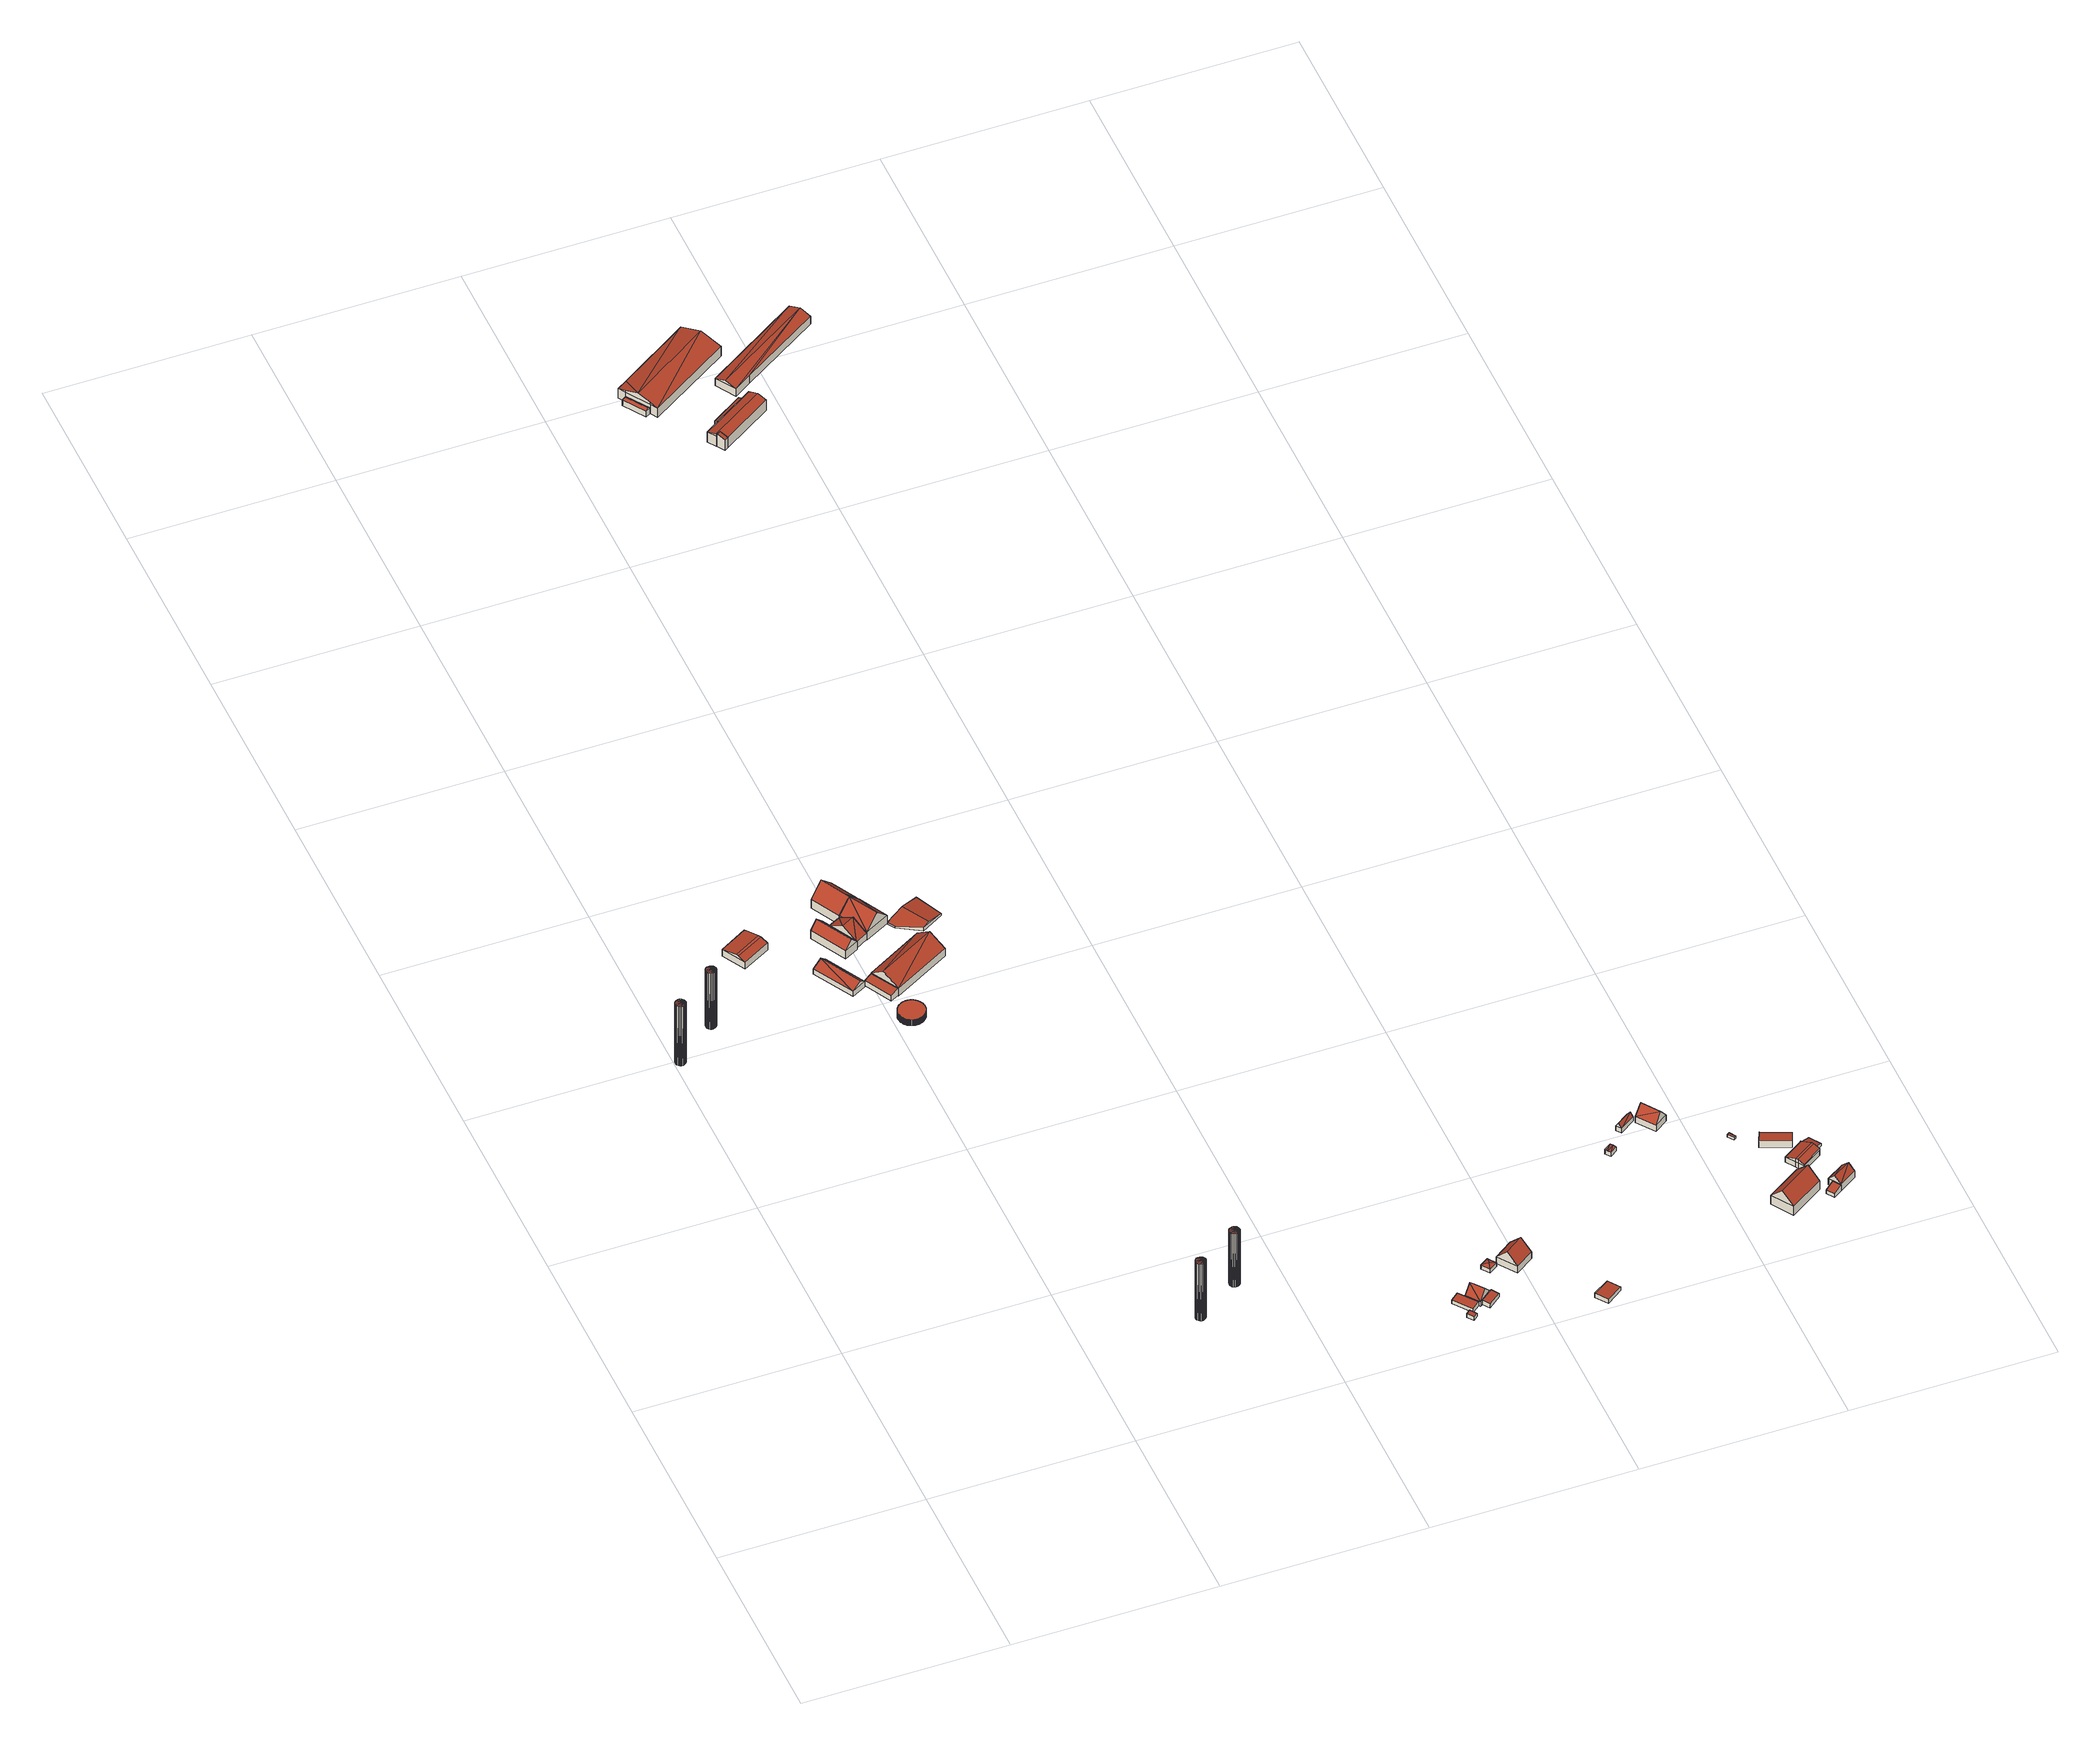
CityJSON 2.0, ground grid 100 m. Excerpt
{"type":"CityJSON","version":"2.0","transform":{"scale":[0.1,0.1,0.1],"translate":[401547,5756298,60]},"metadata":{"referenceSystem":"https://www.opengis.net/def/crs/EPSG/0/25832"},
"CityObjects":{
"building1":{"type":"Building","attributes":{"Geometrietyp2DReferenz":"1000","Gemeindeschluessel":"05515000","function":"51002_1251","roofType":"9999","measuredHeight":36.39},"geometry":[{"type":"Solid","lod":"2","boundaries":[[[[0,1,2]],[[1,3,2]],[[4,5,0]],[[5,1,0]],[[6,7,4]],[[7,5,4]],[[8,9,6]],[[9,7,6]],[[10,11,8]],[[11,9,8]],[[12,13,10]],[[13,11,10]],[[14,15,12]],[[15,13,12]],[[16,17,14]],[[17,15,14]],[[18,19,16]],[[19,17,16]],[[20,21,18]],[[21,19,18]],[[22,23,20]],[[23,21,20]],[[24,25,22]],[[25,23,22]],[[26,27,24]],[[27,25,24]],[[28,29,26]],[[29,27,26]],[[30,31,28]],[[31,29,28]],[[32,33,30]],[[33,31,30]],[[34,35,32]],[[35,33,32]],[[36,37,34]],[[37,35,34]],[[38,39,36]],[[39,37,36]],[[2,3,38]],[[3,39,38]],[[3,1,39]],[[1,5,39]],[[5,7,39]],[[7,9,39]],[[9,11,39]],[[11,13,39]],[[13,15,39]],[[15,17,39]],[[17,19,39]],[[19,21,39]],[[21,23,39]],[[23,25,39]],[[25,27,39]],[[27,29,39]],[[29,31,39]],[[31,33,39]],[[33,35,39]],[[35,37,39]],[[0,2,4]],[[2,38,4]],[[38,36,4]],[[36,34,4]],[[34,32,4]],[[32,30,4]],[[30,28,4]],[[28,26,4]],[[26,24,4]],[[24,22,4]],[[22,20,4]],[[20,18,4]],[[18,16,4]],[[16,14,4]],[[14,12,4]],[[12,10,4]],[[10,8,4]],[[8,6,4]]]],"semantics":{"surfaces":[{"type":"WallSurface"},{"type":"GroundSurface"},{"type":"RoofSurface"}],"values":[[0,0,0,0,0,0,0,0,0,0,0,0,0,0,0,0,0,0,0,0,0,0,0,0,0,0,0,0,0,0,0,0,0,0,0,0,0,0,0,0,1,1,1,1,1,1,1,1,1,1,1,1,1,1,1,1,1,1,2,2,2,2,2,2,2,2,2,2,2,2,2,2,2,2,2,2]]}}]},
"building2":{"type":"Building","attributes":{"Geometrietyp2DReferenz":"1000","Gemeindeschluessel":"05515000","function":"51002_1251","roofType":"9999","measuredHeight":34.42},"geometry":[{"type":"Solid","lod":"2","boundaries":[[[[40,41,42]],[[41,43,42]],[[44,45,40]],[[45,41,40]],[[46,47,44]],[[47,45,44]],[[48,49,46]],[[49,47,46]],[[50,51,48]],[[51,49,48]],[[52,53,50]],[[53,51,50]],[[54,55,52]],[[55,53,52]],[[56,57,54]],[[57,55,54]],[[58,59,56]],[[59,57,56]],[[60,61,58]],[[61,59,58]],[[62,63,60]],[[63,61,60]],[[64,65,62]],[[65,63,62]],[[66,67,64]],[[67,65,64]],[[68,69,66]],[[69,67,66]],[[70,71,68]],[[71,69,68]],[[72,73,70]],[[73,71,70]],[[74,75,72]],[[75,73,72]],[[76,77,74]],[[77,75,74]],[[78,79,76]],[[79,77,76]],[[42,43,78]],[[43,79,78]],[[43,41,79]],[[41,45,79]],[[45,47,79]],[[47,49,79]],[[49,51,79]],[[51,53,79]],[[53,55,79]],[[55,57,79]],[[57,59,79]],[[59,61,79]],[[61,63,79]],[[63,65,79]],[[65,67,79]],[[67,69,79]],[[69,71,79]],[[71,73,79]],[[73,75,79]],[[75,77,79]],[[40,42,44]],[[42,78,44]],[[78,76,44]],[[76,74,44]],[[74,72,44]],[[72,70,44]],[[70,68,44]],[[68,66,44]],[[66,64,44]],[[64,62,44]],[[62,60,44]],[[60,58,44]],[[58,56,44]],[[56,54,44]],[[54,52,44]],[[52,50,44]],[[50,48,44]],[[48,46,44]]]],"semantics":{"surfaces":[{"type":"WallSurface"},{"type":"GroundSurface"},{"type":"RoofSurface"}],"values":[[0,0,0,0,0,0,0,0,0,0,0,0,0,0,0,0,0,0,0,0,0,0,0,0,0,0,0,0,0,0,0,0,0,0,0,0,0,0,0,0,1,1,1,1,1,1,1,1,1,1,1,1,1,1,1,1,1,1,2,2,2,2,2,2,2,2,2,2,2,2,2,2,2,2,2,2]]}}]},
"building3":{"type":"Building","attributes":{"Gemeindeschluessel":"05515000","Geometrietyp2DReferenz":"3000","function":"31001_2700","roofType":"9999","measuredHeight":5.75},"geometry":[{"type":"Solid","lod":"2","boundaries":[[[[80,81,82,83]],[[84,85,81,80]],[[86,87,85,84]],[[83,82,87,86]],[[83,88,89,80]],[[80,89,90,84]],[[84,90,91,86]],[[86,91,88,83]],[[89,88,91,90]],[[81,85,87,82]]]],"semantics":{"surfaces":[{"type":"WallSurface"},{"type":"RoofSurface"},{"type":"GroundSurface"}],"values":[[0,0,0,0,1,0,1,0,1,2]]}}]},
"building4":{"type":"Building","attributes":{"Geometrietyp2DReferenz":"1000","Gemeindeschluessel":"05515000","function":"51002_1251","roofType":"9999","measuredHeight":34.73},"geometry":[{"type":"Solid","lod":"2","boundaries":[[[[92,93,94]],[[93,95,94]],[[96,97,92]],[[97,93,92]],[[98,99,96]],[[99,97,96]],[[100,101,98]],[[101,99,98]],[[102,103,100]],[[103,101,100]],[[104,105,102]],[[105,103,102]],[[106,107,104]],[[107,105,104]],[[108,109,106]],[[109,107,106]],[[110,111,108]],[[111,109,108]],[[112,113,110]],[[113,111,110]],[[114,115,112]],[[115,113,112]],[[116,117,114]],[[117,115,114]],[[118,119,116]],[[119,117,116]],[[120,121,118]],[[121,119,118]],[[122,123,120]],[[123,121,120]],[[124,125,122]],[[125,123,122]],[[126,127,124]],[[127,125,124]],[[128,129,126]],[[129,127,126]],[[130,131,128]],[[131,129,128]],[[94,95,130]],[[95,131,130]],[[95,93,131]],[[93,97,131]],[[97,99,131]],[[99,101,131]],[[101,103,131]],[[103,105,131]],[[105,107,131]],[[107,109,131]],[[109,111,131]],[[111,113,131]],[[113,115,131]],[[115,117,131]],[[117,119,131]],[[119,121,131]],[[121,123,131]],[[123,125,131]],[[125,127,131]],[[127,129,131]],[[92,94,96]],[[94,130,96]],[[130,128,96]],[[128,126,96]],[[126,124,96]],[[124,122,96]],[[122,120,96]],[[120,118,96]],[[118,116,96]],[[116,114,96]],[[114,112,96]],[[112,110,96]],[[110,108,96]],[[108,106,96]],[[106,104,96]],[[104,102,96]],[[102,100,96]],[[100,98,96]]]],"semantics":{"surfaces":[{"type":"WallSurface"},{"type":"GroundSurface"},{"type":"RoofSurface"}],"values":[[0,0,0,0,0,0,0,0,0,0,0,0,0,0,0,0,0,0,0,0,0,0,0,0,0,0,0,0,0,0,0,0,0,0,0,0,0,0,0,0,1,1,1,1,1,1,1,1,1,1,1,1,1,1,1,1,1,1,2,2,2,2,2,2,2,2,2,2,2,2,2,2,2,2,2,2]]}}]},
"building5":{"type":"Building","attributes":{"Gemeindeschluessel":"05515000","Geometrietyp2DReferenz":"3000","function":"31001_2700","roofType":"3100","measuredHeight":5.65},"geometry":[{"type":"Solid","lod":"2","boundaries":[[[[132,133,134,135]],[[136,137,133,132]],[[138,139,137,136]],[[135,134,139,138]],[[132,140,136]],[[138,141,135]],[[140,132,135]],[[135,141,140]],[[136,140,141]],[[141,138,136]],[[133,137,139,134]]]],"semantics":{"surfaces":[{"type":"WallSurface"},{"type":"RoofSurface"},{"type":"GroundSurface"}],"values":[[0,0,0,0,0,0,1,1,1,1,2]]}}]},
"building6":{"type":"Building","attributes":{"Gemeindeschluessel":"05515000","Geometrietyp2DReferenz":"3000","function":"31001_2700","roofType":"2100","measuredHeight":4.26},"geometry":[{"type":"Solid","lod":"2","boundaries":[[[[142,143,144,145]],[[146,147,143,142]],[[148,149,147,146]],[[145,144,149,148]],[[146,142,145,148]],[[143,147,149,144]]]],"semantics":{"surfaces":[{"type":"WallSurface"},{"type":"RoofSurface"},{"type":"GroundSurface"}],"values":[[0,0,0,0,1,2]]}}]},
"building7":{"type":"Building","attributes":{"Gemeindeschluessel":"05515000","Geometrietyp2DReferenz":"3000","function":"51003_1201","roofType":"1000","measuredHeight":3.51},"geometry":[{"type":"Solid","lod":"2","boundaries":[[[[150,151,152,153]],[[154,155,151,150]],[[156,157,155,154]],[[158,159,157,156]],[[160,161,159,158]],[[162,163,161,160]],[[164,165,163,162]],[[166,167,165,164]],[[168,169,167,166]],[[170,171,169,168]],[[172,173,171,170]],[[174,175,173,172]],[[176,177,175,174]],[[178,179,177,176]],[[180,181,179,178]],[[182,183,181,180]],[[184,185,183,182]],[[186,187,185,184]],[[188,189,187,186]],[[190,191,189,188]],[[192,193,191,190]],[[194,195,193,192]],[[196,197,195,194]],[[198,199,197,196]],[[200,201,199,198]],[[202,203,201,200]],[[204,205,203,202]],[[206,207,205,204]],[[208,209,207,206]],[[210,211,209,208]],[[212,213,211,210]],[[214,215,213,212]],[[216,217,215,214]],[[218,219,217,216]],[[220,221,219,218]],[[222,223,221,220]],[[224,225,223,222]],[[226,227,225,224]],[[228,229,227,226]],[[230,231,229,228]],[[232,233,231,230]],[[234,235,233,232]],[[236,237,235,234]],[[238,239,237,236]],[[240,241,239,238]],[[242,243,241,240]],[[244,245,243,242]],[[246,247,245,244]],[[248,249,247,246]],[[250,251,249,248]],[[252,253,251,250]],[[254,255,253,252]],[[256,257,255,254]],[[258,259,257,256]],[[260,261,259,258]],[[262,263,261,260]],[[264,265,263,262]],[[266,267,265,264]],[[268,269,267,266]],[[270,271,269,268]],[[272,273,271,270]],[[274,275,273,272]],[[276,277,275,274]],[[278,279,277,276]],[[280,281,279,278]],[[282,283,281,280]],[[284,285,283,282]],[[286,287,285,284]],[[288,289,287,286]],[[290,291,289,288]],[[292,293,291,290]],[[294,295,293,292]],[[296,297,295,294]],[[298,299,297,296]],[[300,301,299,298]],[[302,303,301,300]],[[304,305,303,302]],[[306,307,305,304]],[[308,309,307,306]],[[310,311,309,308]],[[312,313,311,310]],[[314,315,313,312]],[[316,317,315,314]],[[318,319,317,316]],[[320,321,319,318]],[[322,323,321,320]],[[324,325,323,322]],[[326,327,325,324]],[[328,329,327,326]],[[330,331,329,328]],[[332,333,331,330]],[[334,335,333,332]],[[336,337,335,334]],[[338,339,337,336]],[[340,341,339,338]],[[342,343,341,340]],[[344,345,343,342]],[[153,152,345,344]],[[342,340,338,336,334,332,330,328,326,324,322,320,318,316,314,312,310,308,306,304,302,300,298,296,294,292,290,288,286,284,282,280,278,276,274,272,270,268,266,264,262,260,258,256,254,252,250,248,246,244,242,240,238,236,234,232,230,228,226,224,222,220,218,216,214,212,210,208,206,204,202,200,198,196,194,192,190,188,186,184,182,180,178,176,174,172,170,168,166,164,162,160,158,156,154,150,153,344]],[[151,155,157,159,161,163,165,167,169,171,173,175,177,179,181,183,185,187,189,191,193,195,197,199,201,203,205,207,209,211,213,215,217,219,221,223,225,227,229,231,233,235,237,239,241,243,245,247,249,251,253,255,257,259,261,263,265,267,269,271,273,275,277,279,281,283,285,287,289,291,293,295,297,299,301,303,305,307,309,311,313,315,317,319,321,323,325,327,329,331,333,335,337,339,341,343,345,152]]]],"semantics":{"surfaces":[{"type":"WallSurface"},{"type":"RoofSurface"},{"type":"GroundSurface"}],"values":[[0,0,0,0,0,0,0,0,0,0,0,0,0,0,0,0,0,0,0,0,0,0,0,0,0,0,0,0,0,0,0,0,0,0,0,0,0,0,0,0,0,0,0,0,0,0,0,0,0,0,0,0,0,0,0,0,0,0,0,0,0,0,0,0,0,0,0,0,0,0,0,0,0,0,0,0,0,0,0,0,0,0,0,0,0,0,0,0,0,0,0,0,0,0,0,0,0,0,1,2]]}}]},
"building8":{"type":"Building","attributes":{"Gemeindeschluessel":"05515000","Geometrietyp2DReferenz":"3000","function":"31001_2700","roofType":"3100","measuredHeight":9.2},"geometry":[{"type":"Solid","lod":"2","boundaries":[[[[346,347,348,349]],[[350,351,347,346]],[[352,353,351,350]],[[349,348,353,352]],[[346,354,350]],[[352,355,349]],[[349,355,354,346]],[[350,354,355,352]],[[347,351,353,348]]]],"semantics":{"surfaces":[{"type":"WallSurface"},{"type":"RoofSurface"},{"type":"GroundSurface"}],"values":[[0,0,0,0,0,0,1,1,2]]}}]},
"building9":{"type":"Building","attributes":{"Geometrietyp2DReferenz":"1000","Gemeindeschluessel":"05515000","function":"51002_1251","roofType":"9999","measuredHeight":32.59},"geometry":[{"type":"Solid","lod":"2","boundaries":[[[[356,357,358]],[[357,359,358]],[[360,361,356]],[[361,357,356]],[[362,363,360]],[[363,361,360]],[[364,365,362]],[[365,363,362]],[[366,367,364]],[[367,365,364]],[[368,369,366]],[[369,367,366]],[[370,371,368]],[[371,369,368]],[[372,373,370]],[[373,371,370]],[[374,375,372]],[[375,373,372]],[[376,377,374]],[[377,375,374]],[[378,379,376]],[[379,377,376]],[[380,381,378]],[[381,379,378]],[[382,383,380]],[[383,381,380]],[[384,385,382]],[[385,383,382]],[[386,387,384]],[[387,385,384]],[[388,389,386]],[[389,387,386]],[[390,391,388]],[[391,389,388]],[[392,393,390]],[[393,391,390]],[[394,395,392]],[[395,393,392]],[[358,359,394]],[[359,395,394]],[[359,357,395]],[[357,361,395]],[[361,363,395]],[[363,365,395]],[[365,367,395]],[[367,369,395]],[[369,371,395]],[[371,373,395]],[[373,375,395]],[[375,377,395]],[[377,379,395]],[[379,381,395]],[[381,383,395]],[[383,385,395]],[[385,387,395]],[[387,389,395]],[[389,391,395]],[[391,393,395]],[[356,358,360]],[[358,394,360]],[[394,392,360]],[[392,390,360]],[[390,388,360]],[[388,386,360]],[[386,384,360]],[[384,382,360]],[[382,380,360]],[[380,378,360]],[[378,376,360]],[[376,374,360]],[[374,372,360]],[[372,370,360]],[[370,368,360]],[[368,366,360]],[[366,364,360]],[[364,362,360]]]],"semantics":{"surfaces":[{"type":"WallSurface"},{"type":"GroundSurface"},{"type":"RoofSurface"}],"values":[[0,0,0,0,0,0,0,0,0,0,0,0,0,0,0,0,0,0,0,0,0,0,0,0,0,0,0,0,0,0,0,0,0,0,0,0,0,0,0,0,1,1,1,1,1,1,1,1,1,1,1,1,1,1,1,1,1,1,2,2,2,2,2,2,2,2,2,2,2,2,2,2,2,2,2,2]]}}]},
"building10":{"type":"Building","attributes":{"Gemeindeschluessel":"05515000","Geometrietyp2DReferenz":"3000","function":"31001_2700","roofType":"3100","measuredHeight":8.86},"geometry":[{"type":"Solid","lod":"2","boundaries":[[[[396,397,398,399]],[[400,401,397,396]],[[402,403,401,400]],[[399,398,403,402]],[[396,404,400]],[[402,405,399]],[[405,404,396]],[[396,399,405]],[[402,400,404]],[[404,405,402]],[[397,401,403,398]]]],"semantics":{"surfaces":[{"type":"WallSurface"},{"type":"RoofSurface"},{"type":"GroundSurface"}],"values":[[0,0,0,0,0,0,1,1,1,1,2]]}}]},
"building11":{"type":"Building","attributes":{"Gemeindeschluessel":"05515000","Geometrietyp2DReferenz":"3000","function":"31001_1000","roofType":"5000","measuredHeight":12.23},"address":[{"country":"Germany","locality":"Münster","thoroughfareNumber":"447a","thoroughfareName":"Roxeler Straße"},{"country":"Germany","locality":"Münster","thoroughfareNumber":"447b","thoroughfareName":"Roxeler Straße"}],"geometry":[{"type":"Solid","lod":"2","boundaries":[[[[406,407,408,409]],[[410,411,407,406]],[[412,413,411,410]],[[414,415,413,412]],[[416,417,415,414]],[[409,408,417,416]],[[416,414,412,410,418,419]],[[419,418,406,409]],[[416,419,409]],[[406,418,410]],[[407,411,413,415,417,408]]]],"semantics":{"surfaces":[{"type":"WallSurface"},{"type":"RoofSurface"},{"type":"GroundSurface"}],"values":[[0,0,0,0,0,0,1,1,0,0,2]]}}]},
"building12":{"type":"Building","attributes":{"Gemeindeschluessel":"05515000","Geometrietyp2DReferenz":"3000","function":"31001_2700","roofType":"3100","measuredHeight":9.79},"geometry":[{"type":"Solid","lod":"2","boundaries":[[[[420,421,143,422]],[[423,424,421,420]],[[425,426,424,423]],[[422,143,426,425]],[[420,427,423]],[[425,428,422]],[[428,427,420]],[[420,422,428]],[[425,423,427]],[[427,428,425]],[[421,424,426,143]]]],"semantics":{"surfaces":[{"type":"WallSurface"},{"type":"RoofSurface"},{"type":"GroundSurface"}],"values":[[0,0,0,0,0,0,1,1,1,1,2]]}}]},
"building13":{"type":"Building","attributes":{"Gemeindeschluessel":"05515000","Geometrietyp2DReferenz":"3000","function":"31001_2700"},"children":["building13-1","building13-2"]},
"building13-1":{"type":"BuildingPart","attributes":{"roofType":"3100","measuredHeight":11.75},"parents":["building13"],"geometry":[{"type":"Solid","lod":"2","boundaries":[[[[429,430,431,432]],[[433,434,430,429]],[[435,436,434,433]],[[437,438,436,435]],[[432,431,439,440,441]],[[432,441,442]],[[443,416,419,442,441]],[[442,419,429]],[[419,435,433,429]],[[419,416,437,435]],[[442,429,432]],[[430,434,436,438,439,431]],[[444,441,440]],[[438,437,444,440,439]],[[443,441,444]],[[437,416,443,444]]]],"semantics":{"surfaces":[{"type":"WallSurface"},{"type":"RoofSurface"},{"type":"GroundSurface"},{"type":"ClosureSurface"}],"values":[[0,0,0,0,0,1,1,1,1,0,0,2,0,3,0,3]]}}]},
"building13-2":{"type":"BuildingPart","attributes":{"roofType":"2100","measuredHeight":11.54},"parents":["building13"],"geometry":[{"type":"Solid","lod":"2","boundaries":[[[[412,445,446,447]],[[440,439,445,412]],[[447,446,438,437,416,448]],[[443,444,440,412,447,448]],[[445,439,438,446]],[[443,448,416]],[[439,440,444,437,438]],[[437,444,443,416]]]],"semantics":{"surfaces":[{"type":"WallSurface"},{"type":"RoofSurface"},{"type":"GroundSurface"},{"type":"ClosureSurface"}],"values":[[0,0,0,1,2,0,3,3]]}}]},
"building14":{"type":"Building","attributes":{"Gemeindeschluessel":"05515000","Geometrietyp2DReferenz":"3000","function":"51003_1201","roofType":"5000","measuredHeight":2.8},"geometry":[{"type":"Solid","lod":"2","boundaries":[[[[449,450,451,452]],[[453,454,450,449]],[[455,456,454,453]],[[457,458,456,455]],[[452,451,458,457]],[[453,449,459,460]],[[460,459,452,457,455]],[[453,460,455]],[[452,459,449]],[[450,454,456,458,451]]]],"semantics":{"surfaces":[{"type":"WallSurface"},{"type":"RoofSurface"},{"type":"GroundSurface"}],"values":[[0,0,0,0,0,1,1,0,0,2]]}}]},
"building15":{"type":"Building","attributes":{"Gemeindeschluessel":"05515000","Geometrietyp2DReferenz":"3000","function":"31001_2740","roofType":"2100","measuredHeight":2.24},"geometry":[{"type":"Solid","lod":"2","boundaries":[[[[461,462,463,464]],[[465,466,462,461]],[[467,468,466,465]],[[464,463,468,467]],[[465,461,464,467]],[[462,466,468,463]]]],"semantics":{"surfaces":[{"type":"WallSurface"},{"type":"RoofSurface"},{"type":"GroundSurface"}],"values":[[0,0,0,0,1,2]]}}]},
"building16":{"type":"Building","attributes":{"Gemeindeschluessel":"05515000","Geometrietyp2DReferenz":"3000","function":"51009_1610","roofType":"2100","measuredHeight":2.82},"geometry":[{"type":"Solid","lod":"2","boundaries":[[[[469,470,471,472]],[[473,474,470,469]],[[475,476,474,473]],[[472,471,476,475]],[[473,469,472,475]],[[470,474,476,471]]]],"semantics":{"surfaces":[{"type":"WallSurface"},{"type":"RoofSurface"},{"type":"GroundSurface"}],"values":[[0,0,0,0,1,2]]}}]},
"building17":{"type":"Building","attributes":{"Gemeindeschluessel":"05515000","Geometrietyp2DReferenz":"3000","function":"31001_2700","roofType":"3100","measuredHeight":7.53},"geometry":[{"type":"Solid","lod":"2","boundaries":[[[[477,478,479,480]],[[481,482,478,477]],[[483,484,482,481]],[[480,479,484,483]],[[477,485,481]],[[483,486,480]],[[480,486,485]],[[485,477,480]],[[486,483,481]],[[481,485,486]],[[478,482,484,479]]]],"semantics":{"surfaces":[{"type":"WallSurface"},{"type":"RoofSurface"},{"type":"GroundSurface"}],"values":[[0,0,0,0,0,0,1,1,1,1,2]]}}]},
"building18":{"type":"Building","attributes":{"Gemeindeschluessel":"05515000","Geometrietyp2DReferenz":"3000","function":"31001_2700","roofType":"2100","measuredHeight":2.8},"geometry":[{"type":"Solid","lod":"2","boundaries":[[[[487,488,489,490]],[[483,491,488,487]],[[492,493,491,483]],[[494,495,493,492]],[[490,489,495,494]],[[492,483,487,490,494]],[[488,491,493,495,489]]]],"semantics":{"surfaces":[{"type":"WallSurface"},{"type":"RoofSurface"},{"type":"GroundSurface"}],"values":[[0,0,0,0,0,1,2]]}}]},
"building19":{"type":"Building","attributes":{"Gemeindeschluessel":"05515000","Geometrietyp2DReferenz":"3000","function":"31001_1310","roofType":"3500","measuredHeight":3.34},"geometry":[{"type":"Solid","lod":"2","boundaries":[[[[496,497,498,499]],[[500,501,497,496]],[[502,503,501,500]],[[499,498,503,502]],[[499,504,496]],[[496,504,500]],[[500,504,502]],[[502,504,499]],[[497,501,503,498]]]],"semantics":{"surfaces":[{"type":"WallSurface"},{"type":"RoofSurface"},{"type":"GroundSurface"}],"values":[[0,0,0,0,1,1,1,1,2]]}}]},
"building20":{"type":"Building","attributes":{"Gemeindeschluessel":"05515000","Geometrietyp2DReferenz":"3000","function":"31001_1000","roofType":"3100","measuredHeight":9.87},"address":[{"country":"Germany","locality":"Münster","thoroughfareNumber":"456a","thoroughfareName":"Sentruper Straße"}],"geometry":[{"type":"Solid","lod":"2","boundaries":[[[[505,506,507,508]],[[509,510,506,505]],[[511,512,510,509]],[[508,507,512,511]],[[505,513,509]],[[511,514,508]],[[508,514,513,505]],[[509,513,514,511]],[[506,510,512,507]]]],"semantics":{"surfaces":[{"type":"WallSurface"},{"type":"RoofSurface"},{"type":"GroundSurface"}],"values":[[0,0,0,0,0,0,1,1,2]]}}]},
"building21":{"type":"Building","attributes":{"Gemeindeschluessel":"05515000","Geometrietyp2DReferenz":"3000","function":"31001_1310","roofType":"2100","measuredHeight":2.7},"geometry":[{"type":"Solid","lod":"2","boundaries":[[[[515,516,517,518]],[[519,520,516,515]],[[521,522,520,519]],[[518,517,522,521]],[[519,515,518,521]],[[516,520,522,517]]]],"semantics":{"surfaces":[{"type":"WallSurface"},{"type":"RoofSurface"},{"type":"GroundSurface"}],"values":[[0,0,0,0,1,2]]}}]},
"building22":{"type":"Building","attributes":{"Gemeindeschluessel":"05515000","Geometrietyp2DReferenz":"3000","function":"51009_1610","roofType":"5000","measuredHeight":4.59},"geometry":[{"type":"Solid","lod":"2","boundaries":[[[[523,524,525,526]],[[527,528,524,523]],[[529,530,528,527]],[[526,525,530,529]],[[529,527,531]],[[531,527,523,532]],[[523,526,532]],[[532,526,529,531]],[[524,528,530,525]]]],"semantics":{"surfaces":[{"type":"WallSurface"},{"type":"RoofSurface"},{"type":"GroundSurface"}],"values":[[0,0,0,0,0,1,1,1,2]]}}]},
"building23":{"type":"Building","attributes":{"Gemeindeschluessel":"05515000","Geometrietyp2DReferenz":"3000","function":"51009_1610","roofType":"2100","measuredHeight":7.61},"geometry":[{"type":"Solid","lod":"2","boundaries":[[[[533,534,535,536]],[[537,538,534,533]],[[539,540,538,537]],[[536,535,540,539]],[[537,533,536,539]],[[534,538,540,535]]]],"semantics":{"surfaces":[{"type":"WallSurface"},{"type":"RoofSurface"},{"type":"GroundSurface"}],"values":[[0,0,0,0,1,2]]}}]},
"building24":{"type":"Building","attributes":{"Gemeindeschluessel":"05515000","Geometrietyp2DReferenz":"3000","function":"31001_2700","roofType":"5000","measuredHeight":9.29},"geometry":[{"type":"Solid","lod":"2","boundaries":[[[[541,524,528,542]],[[543,544,524,541]],[[545,546,544,543]],[[547,548,546,545]],[[549,550,548,547]],[[551,552,550,549]],[[542,528,552,551]],[[553,547,554]],[[547,545,554]],[[543,555,554,545]],[[549,553,551]],[[554,556,551,553]],[[556,542,551]],[[556,554,555,541,542]],[[555,543,541]],[[553,549,547]],[[524,544,546,548,550,552,528]]]],"semantics":{"surfaces":[{"type":"WallSurface"},{"type":"RoofSurface"},{"type":"GroundSurface"}],"values":[[0,0,0,0,0,0,0,1,1,1,1,1,0,0,0,0,2]]}}]},
"building25":{"type":"Building","attributes":{"Gemeindeschluessel":"05515000","Geometrietyp2DReferenz":"3000","function":"51009_1610","roofType":"2100","measuredHeight":6.18},"geometry":[{"type":"Solid","lod":"2","boundaries":[[[[557,558,559,560]],[[561,562,558,557]],[[563,564,562,561]],[[560,559,564,563]],[[561,557,560,563]],[[558,562,564,559]]]],"semantics":{"surfaces":[{"type":"WallSurface"},{"type":"RoofSurface"},{"type":"GroundSurface"}],"values":[[0,0,0,0,1,2]]}}]},
"building26":{"type":"Building","attributes":{"Gemeindeschluessel":"05515000","Geometrietyp2DReferenz":"3000","function":"31001_1000","roofType":"5000","measuredHeight":7.76},"address":[{"country":"Germany","locality":"Münster","thoroughfareNumber":"447","thoroughfareName":"Roxeler Straße"}],"geometry":[{"type":"Solid","lod":"2","boundaries":[[[[565,566,567,568]],[[569,570,566,565]],[[533,534,570,569]],[[571,535,534,533]],[[572,540,535,571]],[[573,574,540,572]],[[575,576,574,573]],[[560,559,576,575]],[[563,564,559,560]],[[568,567,564,563]],[[577,578,579,539,536,533,569,565]],[[563,560,575,578,577,568]],[[536,571,533]],[[536,539,572,571]],[[539,579,573,572]],[[579,578,575,573]],[[577,565,568]],[[566,570,534,535,540,574,576,559,564,567]]]],"semantics":{"surfaces":[{"type":"WallSurface"},{"type":"RoofSurface"},{"type":"GroundSurface"}],"values":[[0,0,0,0,0,0,0,0,0,0,1,1,0,0,0,0,0,2]]}}]},
"building27":{"type":"Building","attributes":{"Gemeindeschluessel":"05515000","Geometrietyp2DReferenz":"3000","function":"31001_1310","roofType":"3100","measuredHeight":2.78},"geometry":[{"type":"Solid","lod":"2","boundaries":[[[[580,581,582,583]],[[584,585,581,580]],[[586,587,585,584]],[[583,582,587,586]],[[580,588,584]],[[586,589,583]],[[589,588,580]],[[580,583,589]],[[586,584,588]],[[588,589,586]],[[581,585,587,582]]]],"semantics":{"surfaces":[{"type":"WallSurface"},{"type":"RoofSurface"},{"type":"GroundSurface"}],"values":[[0,0,0,0,0,0,1,1,1,1,2]]}}]},
"building28":{"type":"Building","attributes":{"Gemeindeschluessel":"05515000","Geometrietyp2DReferenz":"3000","function":"31001_2460","roofType":"3100","measuredHeight":4.92},"geometry":[{"type":"Solid","lod":"2","boundaries":[[[[590,591,592,593]],[[594,595,591,590]],[[596,597,595,594]],[[593,592,597,596]],[[590,598,594]],[[596,599,593]],[[599,598,590]],[[590,593,599]],[[598,599,596]],[[596,594,598]],[[591,595,597,592]]]],"semantics":{"surfaces":[{"type":"WallSurface"},{"type":"RoofSurface"},{"type":"GroundSurface"}],"values":[[0,0,0,0,0,0,1,1,1,1,2]]}}]},
"building29":{"type":"Building","attributes":{"Gemeindeschluessel":"05515000","Geometrietyp2DReferenz":"3000","function":"31001_2700","roofType":"5000","measuredHeight":6.77},"geometry":[{"type":"Solid","lod":"2","boundaries":[[[[600,601,602,603]],[[604,605,601,600]],[[606,607,605,604]],[[608,609,607,606]],[[603,602,609,608]],[[603,608,610]],[[600,603,610]],[[610,611,600]],[[611,610,606]],[[606,604,611]],[[600,611,604]],[[606,610,608]],[[601,605,607,609,602]]]],"semantics":{"surfaces":[{"type":"WallSurface"},{"type":"RoofSurface"},{"type":"GroundSurface"}],"values":[[0,0,0,0,0,1,1,1,1,1,0,0,2]]}}]},
"building30":{"type":"Building","attributes":{"Gemeindeschluessel":"05515000","Geometrietyp2DReferenz":"3000","function":"31001_1000","roofType":"3100","measuredHeight":8.93},"address":[{"country":"Germany","locality":"Münster","thoroughfareNumber":"456b","thoroughfareName":"Sentruper Straße"}],"geometry":[{"type":"Solid","lod":"2","boundaries":[[[[612,613,614,615]],[[616,617,613,612]],[[618,619,617,616]],[[615,614,619,618]],[[612,620,616]],[[618,621,615]],[[621,620,612]],[[612,615,621]],[[618,616,620]],[[620,621,618]],[[613,617,619,614]]]],"semantics":{"surfaces":[{"type":"WallSurface"},{"type":"RoofSurface"},{"type":"GroundSurface"}],"values":[[0,0,0,0,0,0,1,1,1,1,2]]}}]},
"building31":{"type":"Building","attributes":{"Gemeindeschluessel":"05515000","Geometrietyp2DReferenz":"3000","function":"31001_1000","roofType":"3100","measuredHeight":11.41},"address":[{"country":"Germany","locality":"Münster","thoroughfareNumber":"454a","thoroughfareName":"Sentruper Straße"}],"geometry":[{"type":"Solid","lod":"2","boundaries":[[[[622,623,624,625]],[[626,627,623,622]],[[628,629,627,626]],[[625,624,629,628]],[[622,630,626]],[[628,631,625]],[[625,631,630,622]],[[626,630,631,628]],[[623,627,629,624]]]],"semantics":{"surfaces":[{"type":"WallSurface"},{"type":"RoofSurface"},{"type":"GroundSurface"}],"values":[[0,0,0,0,0,0,1,1,2]]}}]},
"building32":{"type":"Building","attributes":{"Gemeindeschluessel":"05515000","Geometrietyp2DReferenz":"3000","function":"31001_2500","roofType":"1000","measuredHeight":1.64},"address":[{"country":"Germany","locality":"Münster","thoroughfareNumber":"454b","thoroughfareName":"Sentruper Straße"}],"geometry":[{"type":"Solid","lod":"2","boundaries":[[[[632,633,634,635]],[[636,637,633,632]],[[638,639,637,636]],[[635,634,639,638]],[[636,632,635,638]],[[633,637,639,634]]]],"semantics":{"surfaces":[{"type":"WallSurface"},{"type":"RoofSurface"},{"type":"GroundSurface"}],"values":[[0,0,0,0,1,2]]}}]},
"building33":{"type":"Building","attributes":{"Gemeindeschluessel":"05515000","Geometrietyp2DReferenz":"3000","function":"31001_2700","roofType":"2100","measuredHeight":4.12},"geometry":[{"type":"Solid","lod":"2","boundaries":[[[[640,641,642,643]],[[644,645,641,640]],[[646,647,645,644]],[[643,642,647,646]],[[644,640,643,646]],[[641,645,647,642]]]],"semantics":{"surfaces":[{"type":"WallSurface"},{"type":"RoofSurface"},{"type":"GroundSurface"}],"values":[[0,0,0,0,1,2]]}}]},
"building34":{"type":"Building","attributes":{"Gemeindeschluessel":"05515000","Geometrietyp2DReferenz":"3000","function":"51009_1610","roofType":"2100","measuredHeight":3.76},"geometry":[{"type":"Solid","lod":"2","boundaries":[[[[648,649,650,651]],[[652,653,649,648]],[[654,655,653,652]],[[651,650,655,654]],[[652,648,651,654]],[[649,653,655,650]]]],"semantics":{"surfaces":[{"type":"WallSurface"},{"type":"RoofSurface"},{"type":"GroundSurface"}],"values":[[0,0,0,0,1,2]]}}]},
"building35":{"type":"Building","attributes":{"Gemeindeschluessel":"05515000","Geometrietyp2DReferenz":"3000","function":"31001_2700","roofType":"5000","measuredHeight":5.32},"geometry":[{"type":"Solid","lod":"2","boundaries":[[[[656,657,658,659]],[[660,661,657,656]],[[662,663,661,660]],[[664,665,663,662]],[[666,667,665,664]],[[668,669,667,666]],[[670,671,669,668]],[[672,673,671,670]],[[674,675,673,672]],[[676,677,675,674]],[[678,679,677,676]],[[659,658,679,678]],[[680,681,682,683,684]],[[668,666,664,662,660,685,686,687,670]],[[686,685,682,681]],[[687,672,670]],[[687,686,681,680,674,672]],[[682,685,656,659]],[[685,660,656]],[[683,682,659,678]],[[684,683,678,676]],[[680,684,676,674]],[[657,661,663,665,667,669,671,673,675,677,679,658]]]],"semantics":{"surfaces":[{"type":"WallSurface"},{"type":"RoofSurface"},{"type":"GroundSurface"}],"values":[[0,0,0,0,0,0,0,0,0,0,0,0,1,1,1,0,0,0,0,0,0,0,2]]}}]},
"building36":{"type":"Building","attributes":{"Gemeindeschluessel":"05515000","Geometrietyp2DReferenz":"3000","function":"31001_2700","roofType":"3100","measuredHeight":7.29},"geometry":[{"type":"Solid","lod":"2","boundaries":[[[[688,689,690,691]],[[692,693,689,688]],[[694,650,693,692]],[[691,690,650,694]],[[688,695,692]],[[694,696,691]],[[696,695,688]],[[688,691,696]],[[694,692,695]],[[695,696,694]],[[689,693,650,690]]]],"semantics":{"surfaces":[{"type":"WallSurface"},{"type":"RoofSurface"},{"type":"GroundSurface"}],"values":[[0,0,0,0,0,0,1,1,1,1,2]]}}]},
"building37":{"type":"Building","attributes":{"Gemeindeschluessel":"05515000","Geometrietyp2DReferenz":"3000","function":"31001_2700","roofType":"2100","measuredHeight":3.38},"geometry":[{"type":"Solid","lod":"2","boundaries":[[[[697,675,698,699]],[[687,673,675,697]],[[700,701,673,687]],[[699,698,701,700]],[[687,697,699,700]],[[675,673,701,698]]]],"semantics":{"surfaces":[{"type":"WallSurface"},{"type":"RoofSurface"},{"type":"GroundSurface"}],"values":[[0,0,0,0,1,2]]}}]}
},
"vertices":[
[54,3001,372],[54,3001,9],[49,3007,372],[49,3007,9],[56,2993,372],[56,2993,9],[56,2985,372],[56,2985,9],[54,2978,372],[54,2978,9],[49,2971,372],[49,2971,9],[43,2967,372],[43,2967,9],[35,2964,372],[35,2964,9],[27,2964,372],[27,2964,9],[20,2967,372],[20,2967,9],[14,2971,372],[14,2971,9],[9,2978,372],[9,2978,9],[7,2985,372],[7,2985,9],[7,2993,372],[7,2993,9],[9,3001,372],[9,3001,9],[14,3007,372],[14,3007,9],[20,3011,372],[20,3011,9],[27,3014,372],[27,3014,9],[35,3014,372],[35,3014,9],[43,3011,372],[43,3011,9],
[261,3153,365],[261,3153,21],[256,3160,365],[256,3160,21],[263,3146,365],[263,3146,21],[263,3138,365],[263,3138,21],[261,3131,365],[261,3131,21],[256,3124,365],[256,3124,21],[250,3120,365],[250,3120,21],[242,3117,365],[242,3117,21],[234,3117,365],[234,3117,21],[227,3120,365],[227,3120,21],[221,3124,365],[221,3124,21],[216,3131,365],[216,3131,21],[214,3138,365],[214,3138,21],[214,3146,365],[214,3146,21],[216,3153,365],[216,3153,21],[221,3160,365],[221,3160,21],[227,3164,365],[227,3164,21],[234,3167,365],[234,3167,21],[242,3167,365],[242,3167,21],[250,3164,365],[250,3164,21],
[580,3596,80],[580,3596,38],[442,3518,38],[442,3518,80],[645,3480,80],[645,3480,38],[507,3402,80],[507,3402,38],[481,3449,95],[618,3527,95],[626,3513,95],[489,3435,95],
[1584,634,353],[1584,634,6],[1579,641,353],[1579,641,6],[1586,627,353],[1586,627,6],[1586,619,353],[1586,619,6],[1584,612,353],[1584,612,6],[1579,605,353],[1579,605,6],[1573,601,353],[1573,601,6],[1566,598,353],[1566,598,6],[1558,598,353],[1558,598,6],[1550,601,353],[1550,601,6],[1544,605,353],[1544,605,6],[1539,612,353],[1539,612,6],[1537,619,353],[1537,619,6],[1537,627,353],[1537,627,6],[1539,634,353],[1539,634,6],[1544,641,353],[1544,641,6],[1550,645,353],[1550,645,6],[1558,648,353],[1558,648,6],[1566,648,353],[1566,648,6],[1573,645,353],[1573,645,6],
[954,3095,76],[954,3095,44],[844,3296,44],[844,3296,76],[882,3056,76],[882,3056,44],[772,3256,76],[772,3256,44],[929,3082,101],[819,3282,101],
[994,3123,87],[994,3123,45],[955,3101,45],[955,3101,76],[1070,2987,88],[1070,2987,45],[1027,2965,76],[1027,2965,45],
[1016,2830,78],[1016,2830,42],[1017,2827,42],[1017,2827,78],[1015,2833,78],[1015,2833,42],[1015,2837,78],[1015,2837,42],[1014,2840,78],[1014,2840,42],[1014,2844,78],[1014,2844,42],[1013,2847,78],[1013,2847,42],[1013,2851,78],[1013,2851,42],[1014,2856,78],[1014,2856,42],[1014,2860,78],[1014,2860,42],[1015,2865,78],[1015,2865,42],[1017,2869,78],[1017,2869,42],[1018,2874,78],[1018,2874,42],[1021,2879,78],[1021,2879,42],[1023,2882,78],[1023,2882,42],[1024,2884,78],[1024,2884,42],[1027,2888,78],[1027,2888,42],[1030,2892,78],[1030,2892,42],[1033,2895,78],[1033,2895,42],[1037,2898,78],[1037,2898,42],[1040,2901,78],[1040,2901,42],[1044,2903,78],[1044,2903,42],[1047,2905,78],[1047,2905,42],[1050,2907,78],[1050,2907,42],[1054,2909,78],[1054,2909,42],[1057,2910,78],[1057,2910,42],[1060,2911,78],[1060,2911,42],[1063,2912,78],[1063,2912,42],[1067,2912,78],[1067,2912,42],[1070,2913,78],[1070,2913,42],[1074,2913,78],[1074,2913,42],[1078,2913,78],[1078,2913,42],[1082,2913,78],[1082,2913,42],[1087,2913,78],[1087,2913,42],[1091,2912,78],[1091,2912,42],[1096,2911,78],[1096,2911,42],[1101,2909,78],[1101,2909,42],[1106,2907,78],[1106,2907,42],[1107,2906,78],[1107,2906,42],[1108,2906,78],[1108,2906,42],[1113,2903,78],[1113,2903,42],[1117,2900,78],[1117,2900,42],[1121,2897,78],[1121,2897,42],[1124,2893,78],[1124,2893,42],[1127,2890,78],[1127,2890,42],[1130,2886,78],[1130,2886,42],[1132,2883,78],[1132,2883,42],[1134,2879,78],[1134,2879,42],[1136,2876,78],[1136,2876,42],[1138,2873,78],[1138,2873,42],[1139,2870,78],[1139,2870,42],[1140,2866,78],[1140,2866,42],[1140,2863,78],[1140,2863,42],[1141,2860,78],[1141,2860,42],[1142,2856,78],[1142,2856,42],[1142,2852,78],[1142,2852,42],[1142,2848,78],[1142,2848,42],[1142,2844,78],[1142,2844,42],[1142,2840,78],[1142,2840,42],[1141,2835,78],[1141,2835,42],[1140,2831,78],[1140,2831,42],[1138,2826,78],[1138,2826,42],[1136,2821,78],[1136,2821,42],[1133,2816,78],[1133,2816,42],[1133,2815,78],[1133,2815,42],[1131,2812,78],[1131,2812,42],[1128,2808,78],[1128,2808,42],[1124,2804,78],[1124,2804,42],[1121,2801,78],[1121,2801,42],[1117,2798,78],[1117,2798,42],[1114,2795,78],[1114,2795,42],[1110,2793,78],[1110,2793,42],[1107,2791,78],[1107,2791,42],[1103,2790,78],[1103,2790,42],[1100,2788,78],[1100,2788,42],[1096,2787,78],[1096,2787,42],[1093,2786,78],[1093,2786,42],[1090,2786,78],[1090,2786,42],[1087,2785,78],[1087,2785,42],[1083,2785,78],[1083,2785,42],[1079,2785,78],[1079,2785,42],[1075,2785,78],[1075,2785,42],[1071,2785,78],[1071,2785,42],[1067,2785,78],[1067,2785,42],[1062,2786,78],[1062,2786,42],[1058,2788,78],[1058,2788,42],[1053,2790,78],[1053,2790,42],[1048,2792,78],[1048,2792,42],[1045,2794,78],[1045,2794,42],[1041,2796,78],[1041,2796,42],[1037,2799,78],[1037,2799,42],[1033,2802,78],[1033,2802,42],[1030,2806,78],[1030,2806,42],[1027,2809,78],[1027,2809,42],[1024,2813,78],[1024,2813,42],[1022,2817,78],[1022,2817,42],[1020,2820,78],[1020,2820,42],[1019,2824,78],[1019,2824,42],
[845,3468,95],[845,3468,47],[940,3289,47],[940,3289,95],[914,3505,95],[914,3505,47],[1010,3326,95],[1010,3326,47],[879,3486,139],[975,3307,139],
[1801,771,339],[1801,771,13],[1796,778,339],[1796,778,13],[1803,764,339],[1803,764,13],[1803,756,339],[1803,756,13],[1801,749,339],[1801,749,13],[1796,742,339],[1796,742,13],[1790,738,339],[1790,738,13],[1783,735,339],[1783,735,13],[1775,735,339],[1775,735,13],[1767,738,339],[1767,738,13],[1761,742,339],[1761,742,13],[1756,749,339],[1756,749,13],[1754,756,339],[1754,756,13],[1754,764,339],[1754,764,13],[1756,771,339],[1756,771,13],[1761,778,339],[1761,778,13],[1767,782,339],[1767,782,13],[1775,785,339],[1775,785,13],[1783,785,339],[1783,785,13],[1790,782,339],[1790,782,13],
[996,3504,89],[996,3504,50],[932,3470,50],[932,3470,89],[1071,3365,89],[1071,3365,50],[1008,3329,89],[1008,3329,50],[1034,3435,139],[970,3399,139],
[920,3648,99],[920,3648,46],[996,3504,46],[996,3504,99],[1041,3712,99],[1041,3712,46],[1110,3584,99],[1110,3584,46],[1052,3553,165],[1052,3553,46],[1060,3538,165],[1060,3538,46],[980,3680,168],[1057,3537,168],
[1279,3283,90],[1279,3283,45],[994,3123,90],[1357,3144,90],[1357,3144,45],[1071,2985,90],[1071,2985,45],[1314,3220,143],[1028,3061,143],
[1073,3362,100],[1073,3362,51],[1194,3426,51],[1194,3426,100],[1071,3365,100],[1071,3365,51],[996,3504,100],[996,3504,51],[1060,3538,100],[1060,3538,51],[1118,3569,51],[1118,3569,99],[1118,3569,100],[1134,3394,168],[1093,3556,127],[1117,3569,100],
[1110,3584,51],[1052,3553,51],[1052,3553,166],[1060,3538,166],
[1373,3527,58],[1373,3527,48],[1194,3426,48],[1194,3426,58],[1436,3387,60],[1436,3387,48],[1327,3325,69],[1327,3325,48],[1216,3388,58],[1216,3388,48],[1286,3478,76],[1361,3344,76],
[2691,150,45],[2691,150,25],[2667,180,25],[2667,180,48],[2670,133,45],[2670,133,25],[2646,163,48],[2646,163,25],
[2684,178,49],[2684,178,27],[2722,207,27],[2722,207,55],[2616,267,49],[2616,267,27],[2654,295,55],[2654,295,27],
[2678,263,59],[2678,263,30],[2727,200,30],[2727,200,59],[2743,314,59],[2743,314,30],[2792,250,59],[2792,250,30],[2711,288,106],[2760,225,106],
[2738,208,59],[2738,208,31],[2764,175,31],[2764,175,53],[2792,250,31],[2800,256,59],[2800,256,31],[2826,223,53],[2826,223,31],
[2857,446,58],[2857,446,35],[2816,417,35],[2816,417,58],[2886,405,58],[2886,405,35],[2845,376,58],[2845,376,35],[2852,409,68],
[2984,488,75],[2984,488,35],[2892,423,35],[2892,423,75],[3049,396,75],[3049,396,35],[2958,331,75],[2958,331,35],[3017,442,134],[2925,377,134],
[3258,2,60],[3258,2,33],[3341,61,33],[3341,61,54],[3217,61,60],[3217,61,33],[3300,119,54],[3300,119,33],
[1361,6941,86],[1361,6941,52],[1338,6926,52],[1338,6926,86],[1432,6832,86],[1432,6832,52],[1409,6817,86],[1409,6817,52],[1420,6824,98],[1356,6924,98],
[1671,6500,117],[1671,6500,55],[1648,6536,55],[1648,6536,131],[1652,6487,117],[1652,6487,55],[1628,6524,131],[1628,6524,55],
[1361,6941,110],[1432,6832,110],[1338,6978,110],[1338,6978,52],[1389,7010,110],[1389,7010,52],[1743,7238,110],[1743,7238,52],[1861,7056,110],[1861,7056,52],[1455,6795,110],[1455,6795,52],[1802,7147,145],[1397,6886,145],[1361,6941,124],[1432,6832,124],
[1658,6625,111],[1658,6625,55],[1667,6610,55],[1667,6610,117],[1812,6725,111],[1812,6725,55],[1822,6709,117],[1822,6709,55],
[1917,6657,117],[1917,6657,55],[1865,6737,55],[1865,6737,117],[1672,6499,117],[1672,6499,55],[1648,6536,117],[1628,6524,117],[1627,6523,117],[1627,6523,55],[1599,6566,117],[1599,6566,55],[1891,6697,132],[1625,6525,132],[1627,6523,131],
[3632,909,68],[3632,909,43],[3596,885,43],[3596,885,68],[3650,882,68],[3650,882,43],[3615,858,68],[3615,858,43],[3641,896,71],[3605,871,71],
[3715,979,71],[3715,979,44],[3789,1030,44],[3789,1030,71],[3697,1005,71],[3697,1005,44],[3771,1056,71],[3771,1056,44],[3706,992,93],[3780,1043,93],
[1827,6789,100],[1827,6789,55],[1911,6843,55],[1911,6843,100],[1765,6887,100],[1765,6887,55],[2242,7192,100],[2242,7192,55],[2304,7094,100],[2304,7094,55],[2274,7142,122],[1796,6837,122],
[3794,1016,85],[3794,1016,48],[3857,927,48],[3857,927,85],[3862,1063,85],[3862,1063,48],[3924,974,85],[3924,974,48],[3828,1039,137],[3890,951,137],
[4328,426,94],[4328,426,41],[4158,316,41],[4158,316,94],[4395,321,94],[4395,321,41],[4226,211,94],[4226,211,41],[4361,374,155],[4192,263,155],
[4137,777,64],[4137,777,48],[4157,747,48],[4157,747,64],[4148,784,64],[4148,784,48],[4168,755,64],[4168,755,48],
[4380,611,86],[4380,611,45],[4402,666,45],[4402,666,80],[4242,665,86],[4242,665,45],[4267,722,80],[4267,722,45],
[4437,248,64],[4437,248,42],[4479,275,42],[4479,275,79],[4412,286,64],[4412,286,42],[4454,314,79],[4454,314,42],
[4349,490,75],[4349,490,44],[4355,479,44],[4355,479,75],[4317,538,75],[4317,538,44],[4320,540,75],[4320,540,44],[4320,539,75],[4320,539,44],[4417,602,75],[4417,602,44],[4416,604,75],[4416,604,44],[4419,605,75],[4419,605,44],[4422,600,75],[4422,600,44],[4460,542,75],[4460,542,44],[4474,520,75],[4474,520,44],[4373,453,75],[4373,453,44],[4460,542,95],[4457,546,97],[4355,479,97],[4373,453,85],[4474,520,85],[4349,490,97],[4451,557,97],[4422,600,77],
[4529,391,81],[4529,391,42],[4441,334,42],[4441,334,81],[4567,332,81],[4567,332,42],[4479,275,81],[4548,361,115],[4460,305,115],
[4460,542,77],[4503,571,44],[4503,571,60],[4465,629,60],[4465,629,44]
]}
